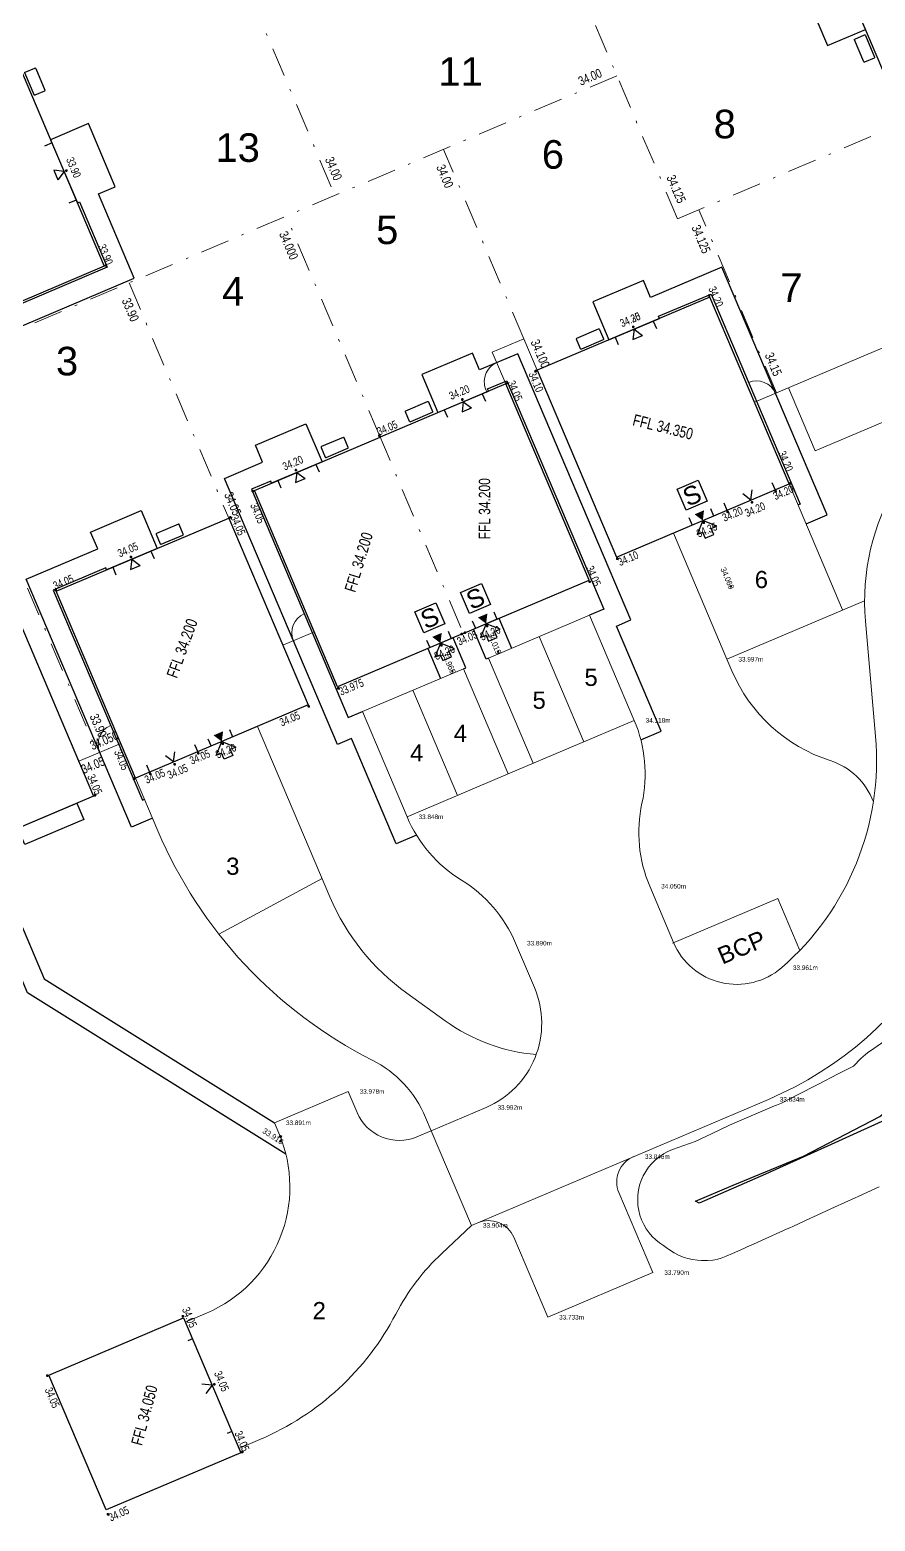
# Model space of a CAD drawing. Header units: metres. Extents: x 337936 to 338610, y 373199 to 374026.
# Drawn here: x 338150.7 to 338187.7, y 373342.9 to 373408.1 of the extents above; entities that cross this region are included whole.
import ezdxf

# ---------------------------------------------------------------- set-up
doc = ezdxf.new("R2010")
doc.units = ezdxf.units.M
doc.linetypes.add('DASHDOT', pattern=[25.4, 12.7, -6.35, 0, -6.35])
for name, color, linetype in [('A-WH_HT-Access-Main', 252, 'Continuous'), ('A-WH_HT-Services-ASHP', 252, 'Continuous'), ('A-WH_HT-Wall-Party Wall Line', 252, 'Continuous'), ('A-WH_HT-Wall-Structure', 252, 'Continuous'), ('C-Zz4050-T-SpotLevels', 7, 'Continuous'), ('DGL-Paths', 252, 'Continuous'), ('EARTHWORKS', 252, 'Continuous'), ('EXTERNAL_WORKS_BACK_OF_FOOTWAY_LEVELS', 7, 'Continuous'), ('HOUSE_EXTERNAL_LEVELS', 7, 'Continuous'), ('HOUSE_SLAB_LEVEL', 7, 'Continuous'), ('PLOT_BOUNDARY_ANNOTATION', 7, 'Continuous')]:
    doc.layers.add(name, color=color, linetype=linetype)
doc.layers.add('A-WH_HT-Wall-Door Openings', color=252, linetype='Continuous', plot=False)
for name, color, linetype, lineweight in [('Basin Adoption Boundary', 252, 'Continuous', 0), ('DGL_BT Gates', 252, 'Continuous', 9), ('DGL_BT Rear Fencing', 252, 'DASHDOT', 9), ('DGL_BT-Screen Fence', 252, 'FENCELINE2', 9), ('DGL_DRIVE', 252, 'Continuous', 9), ('DGL_Plot Parking', 252, 'Continuous', 9), ('DGL_PlotNo', 252, 'Continuous', 9)]:
    doc.layers.add(name, color=color, linetype=linetype, lineweight=lineweight)
doc.layers.add('HOUSE_DOORS', color=3, linetype='Continuous', true_color=0x00ff00)
doc.styles.add('AnnotativeArial', font='arial.ttf', dxfattribs={"height": 2})
doc.styles.add('ESTROAD', font='arial.ttf', dxfattribs={"width": 0.75})
doc.styles.get("Standard").update_dxf_attribs({"font": 'arial.ttf'})
doc.styles.add('TTE', font='arial.ttf')
doc.linetypes.add('FENCELINE2', pattern='A,6.35,-2.54,[132,ltypeshp.shx,S=2.54,R=0,X=-2.54,Y=0],-2.54,25.4', length=36.83)

msp = doc.modelspace()

# ---------------------------------------------------------------- hatches: boundary and pattern name
h = msp.add_hatch(color=256)
h.dxf.hatch_style = 1
edge = h.paths.add_edge_path()
edge.add_arc((338161.627, 373359.722), 0.048, 0, 360)
at = {"layer": 'EXTERNAL_WORKS_BACK_OF_FOOTWAY_LEVELS'}
h = msp.add_hatch(color=256, dxfattribs=at)
edge = h.paths.add_edge_path(flags=17)
edge.add_ellipse((338181.333, 373383.78), major_axis=(0.0354, 0.0354), ratio=1, start_angle=45, end_angle=225, ccw=False)
edge.add_ellipse((338181.333, 373383.78), major_axis=(0.0354, 0.0354), ratio=1, start_angle=225, end_angle=405, ccw=False)
h = msp.add_hatch(color=256, dxfattribs=at)
edge = h.paths.add_edge_path(flags=17)
edge.add_ellipse((338171.143, 373380.933), major_axis=(0.0354, 0.0354), ratio=1, start_angle=45, end_angle=225, ccw=False)
edge.add_ellipse((338171.143, 373380.933), major_axis=(0.0354, 0.0354), ratio=1, start_angle=225, end_angle=405, ccw=False)
h = msp.add_hatch(color=256, dxfattribs=at)
edge = h.paths.add_edge_path(flags=17)
edge.add_ellipse((338169.145, 373380.085), major_axis=(0.0354, 0.0354), ratio=1, start_angle=45, end_angle=225, ccw=False)
edge.add_ellipse((338169.145, 373380.085), major_axis=(0.0354, 0.0354), ratio=1, start_angle=225, end_angle=405, ccw=False)
h = msp.add_hatch(color=256, dxfattribs=at)
edge = h.paths.add_edge_path(flags=17)
edge.add_ellipse((338161.627, 373359.519), major_axis=(0.0354, 0.0354), ratio=1, start_angle=45, end_angle=225, ccw=False)
edge.add_ellipse((338161.627, 373359.519), major_axis=(0.0354, 0.0354), ratio=1, start_angle=225, end_angle=405, ccw=False)
at = {"layer": 'HOUSE_DOORS'}
for points in [[(338180.108, 373386.666), (338179.749, 373386.937), (338180.163, 373387.113)], [(338170.626, 373382.152), (338170.267, 373382.423), (338170.682, 373382.598)], [(338168.628, 373381.305), (338168.269, 373381.575), (338168.683, 373381.751)], [(338159.06, 373376.999), (338158.7, 373377.27), (338159.114, 373377.446)]]:
    msp.add_hatch(color=256, dxfattribs=at).paths.add_polyline_path(points, flags=17)
at = {"layer": 'HOUSE_EXTERNAL_LEVELS'}
h = msp.add_hatch(color=256, dxfattribs=at)
edge = h.paths.add_edge_path(flags=17)
edge.add_ellipse((338152.259, 373401.973), major_axis=(-0.0448, 0.0448), ratio=1, start_angle=-22, end_angle=158, ccw=False)
edge.add_ellipse((338152.259, 373401.973), major_axis=(-0.0448, 0.0448), ratio=1, start_angle=158, end_angle=338, ccw=False)
h = msp.add_hatch(color=256, dxfattribs=at)
edge = h.paths.add_edge_path(flags=17)
edge.add_ellipse((338153.983, 373397.823), major_axis=(0.0448, 0.0448), ratio=1, start_angle=158, end_angle=338, ccw=False)
edge.add_ellipse((338153.983, 373397.823), major_axis=(0.0448, 0.0448), ratio=1, start_angle=-22, end_angle=158, ccw=False)
h = msp.add_hatch(color=256, dxfattribs=at)
edge = h.paths.add_edge_path(flags=17)
edge.add_ellipse((338180.386, 373396.508), major_axis=(0.0448, 0.0448), ratio=1, start_angle=158, end_angle=338, ccw=False)
edge.add_ellipse((338180.386, 373396.508), major_axis=(0.0448, 0.0448), ratio=1, start_angle=-22, end_angle=158, ccw=False)
h = msp.add_hatch(color=256, dxfattribs=at)
edge = h.paths.add_edge_path(flags=17)
edge.add_ellipse((338177.063, 373395.136), major_axis=(0.0448, 0.0448), ratio=1, start_angle=158, end_angle=338, ccw=False)
edge.add_ellipse((338177.063, 373395.136), major_axis=(0.0448, 0.0448), ratio=1, start_angle=-22, end_angle=158, ccw=False)
h = msp.add_hatch(color=256, dxfattribs=at)
edge = h.paths.add_edge_path(flags=17)
edge.add_ellipse((338177.063, 373395.136), major_axis=(0.0448, 0.0448), ratio=1, start_angle=158, end_angle=338, ccw=False)
edge.add_ellipse((338177.063, 373395.136), major_axis=(0.0448, 0.0448), ratio=1, start_angle=-22, end_angle=158, ccw=False)
h = msp.add_hatch(color=256, dxfattribs=at)
edge = h.paths.add_edge_path(flags=17)
edge.add_ellipse((338177.063, 373395.136), major_axis=(0.0448, 0.0448), ratio=1, start_angle=158, end_angle=338, ccw=False)
edge.add_ellipse((338177.063, 373395.136), major_axis=(0.0448, 0.0448), ratio=1, start_angle=-22, end_angle=158, ccw=False)
h = msp.add_hatch(color=256, dxfattribs=at)
edge = h.paths.add_edge_path(flags=17)
edge.add_ellipse((338171.556, 373392.676), major_axis=(-0.0448, 0.0448), ratio=1, start_angle=-112.03424, end_angle=67.96576, ccw=False)
edge.add_ellipse((338171.556, 373392.676), major_axis=(-0.0448, 0.0448), ratio=1, start_angle=67.96576, end_angle=247.96576, ccw=False)
h = msp.add_hatch(color=256, dxfattribs=at)
edge = h.paths.add_edge_path(flags=17)
edge.add_ellipse((338172.796, 373393.207), major_axis=(0.0448, 0.0448), ratio=1, start_angle=-22, end_angle=158, ccw=False)
edge.add_ellipse((338172.796, 373393.207), major_axis=(0.0448, 0.0448), ratio=1, start_angle=158, end_angle=338, ccw=False)
h = msp.add_hatch(color=256, dxfattribs=at)
edge = h.paths.add_edge_path(flags=17)
edge.add_ellipse((338169.586, 373391.959), major_axis=(-0.0448, 0.0448), ratio=1, start_angle=67.96576, end_angle=247.96576, ccw=False)
edge.add_ellipse((338169.586, 373391.959), major_axis=(-0.0448, 0.0448), ratio=1, start_angle=-112.03424, end_angle=67.96576, ccw=False)
h = msp.add_hatch(color=256, dxfattribs=at)
edge = h.paths.add_edge_path(flags=17)
edge.add_ellipse((338165.955, 373390.383), major_axis=(0.0448, 0.0448), ratio=1, start_angle=158, end_angle=338, ccw=False)
edge.add_ellipse((338165.955, 373390.383), major_axis=(0.0448, 0.0448), ratio=1, start_angle=-22, end_angle=158, ccw=False)
h = msp.add_hatch(color=256, dxfattribs=at)
edge = h.paths.add_edge_path(flags=17)
edge.add_ellipse((338165.958, 373390.384), major_axis=(0.0448, 0.0448), ratio=1, start_angle=67.96576, end_angle=247.96576, ccw=False)
edge.add_ellipse((338165.958, 373390.384), major_axis=(0.0448, 0.0448), ratio=1, start_angle=247.96576, end_angle=427.96576, ccw=False)
h = msp.add_hatch(color=256, dxfattribs=at)
edge = h.paths.add_edge_path(flags=17)
edge.add_ellipse((338162.3, 373388.869), major_axis=(0.0448, 0.0448), ratio=1, start_angle=158, end_angle=338, ccw=False)
edge.add_ellipse((338162.3, 373388.869), major_axis=(0.0448, 0.0448), ratio=1, start_angle=-22, end_angle=158, ccw=False)
h = msp.add_hatch(color=256, dxfattribs=at)
edge = h.paths.add_edge_path(flags=17)
edge.add_ellipse((338183.951, 373388.297), major_axis=(0.0448, 0.0448), ratio=1, start_angle=158, end_angle=338, ccw=False)
edge.add_ellipse((338183.951, 373388.297), major_axis=(0.0448, 0.0448), ratio=1, start_angle=-22, end_angle=158, ccw=False)
h = msp.add_hatch(color=256, dxfattribs=at)
edge = h.paths.add_edge_path(flags=17)
edge.add_ellipse((338160.416, 373387.952), major_axis=(0.0448, 0.0448), ratio=1, start_angle=-22.00732, end_angle=157.99268, ccw=False)
edge.add_ellipse((338160.416, 373387.952), major_axis=(0.0448, 0.0448), ratio=1, start_angle=157.99268, end_angle=337.99268, ccw=False)
h = msp.add_hatch(color=256, dxfattribs=at)
edge = h.paths.add_edge_path(flags=17)
edge.add_ellipse((338182.26, 373387.461), major_axis=(0.0448, 0.0448), ratio=1, start_angle=-22, end_angle=158, ccw=False)
edge.add_ellipse((338182.26, 373387.461), major_axis=(0.0448, 0.0448), ratio=1, start_angle=158, end_angle=338, ccw=False)
h = msp.add_hatch(color=256, dxfattribs=at)
edge = h.paths.add_edge_path(flags=17)
edge.add_ellipse((338183.3, 373387.941), major_axis=(-0.0448, 0.0448), ratio=1, start_angle=-22, end_angle=158, ccw=False)
edge.add_ellipse((338183.3, 373387.941), major_axis=(-0.0448, 0.0448), ratio=1, start_angle=158, end_angle=338, ccw=False)
h = msp.add_hatch(color=256, dxfattribs=at)
edge = h.paths.add_edge_path(flags=17)
edge.add_ellipse((338159.433, 373386.802), major_axis=(0.0448, 0.0448), ratio=1, start_angle=-22, end_angle=158, ccw=False)
edge.add_ellipse((338159.433, 373386.802), major_axis=(0.0448, 0.0448), ratio=1, start_angle=158, end_angle=338, ccw=False)
h = msp.add_hatch(color=256, dxfattribs=at)
edge = h.paths.add_edge_path(flags=17)
edge.add_ellipse((338181.192, 373387.046), major_axis=(-0.0448, 0.0448), ratio=1, start_angle=-22, end_angle=158, ccw=False)
edge.add_ellipse((338181.192, 373387.046), major_axis=(-0.0448, 0.0448), ratio=1, start_angle=158, end_angle=338, ccw=False)
h = msp.add_hatch(color=256, dxfattribs=at)
edge = h.paths.add_edge_path(flags=17)
edge.add_ellipse((338180.151, 373386.566), major_axis=(0.0448, 0.0448), ratio=1, start_angle=-22, end_angle=158, ccw=False)
edge.add_ellipse((338180.151, 373386.566), major_axis=(0.0448, 0.0448), ratio=1, start_angle=158, end_angle=338, ccw=False)
h = msp.add_hatch(color=256, dxfattribs=at)
edge = h.paths.add_edge_path(flags=17)
edge.add_ellipse((338155.082, 373385.073), major_axis=(0.0448, 0.0448), ratio=1, start_angle=158, end_angle=338, ccw=False)
edge.add_ellipse((338155.082, 373385.073), major_axis=(0.0448, 0.0448), ratio=1, start_angle=-22, end_angle=158, ccw=False)
h = msp.add_hatch(color=256, dxfattribs=at)
edge = h.paths.add_edge_path(flags=17)
edge.add_ellipse((338176.362, 373384.996), major_axis=(-0.0448, 0.0448), ratio=1, start_angle=-22, end_angle=158, ccw=False)
edge.add_ellipse((338176.362, 373384.996), major_axis=(-0.0448, 0.0448), ratio=1, start_angle=158, end_angle=338, ccw=False)
h = msp.add_hatch(color=256, dxfattribs=at)
edge = h.paths.add_edge_path(flags=17)
edge.add_ellipse((338151.787, 373383.636), major_axis=(-0.0448, 0.0448), ratio=1, start_angle=-22, end_angle=158, ccw=False)
edge.add_ellipse((338151.787, 373383.636), major_axis=(-0.0448, 0.0448), ratio=1, start_angle=158, end_angle=338, ccw=False)
h = msp.add_hatch(color=256, dxfattribs=at)
edge = h.paths.add_edge_path(flags=17)
edge.add_ellipse((338175.156, 373383.992), major_axis=(-0.0448, 0.0448), ratio=1, start_angle=-112.03424, end_angle=67.96576, ccw=False)
edge.add_ellipse((338175.156, 373383.992), major_axis=(-0.0448, 0.0448), ratio=1, start_angle=67.96576, end_angle=247.96576, ccw=False)
h = msp.add_hatch(color=256, dxfattribs=at)
edge = h.paths.add_edge_path(flags=17)
edge.add_ellipse((338169.559, 373381.699), major_axis=(0.0448, 0.0448), ratio=1, start_angle=247.96576, end_angle=427.96576, ccw=False)
edge.add_ellipse((338169.559, 373381.699), major_axis=(0.0448, 0.0448), ratio=1, start_angle=67.96576, end_angle=247.96576, ccw=False)
h = msp.add_hatch(color=256, dxfattribs=at)
edge = h.paths.add_edge_path(flags=17)
edge.add_ellipse((338169.696, 373381.757), major_axis=(0.0448, 0.0448), ratio=1, start_angle=158, end_angle=338, ccw=False)
edge.add_ellipse((338169.696, 373381.757), major_axis=(0.0448, 0.0448), ratio=1, start_angle=-22, end_angle=158, ccw=False)
h = msp.add_hatch(color=256, dxfattribs=at)
edge = h.paths.add_edge_path(flags=17)
edge.add_ellipse((338170.669, 373382.052), major_axis=(-0.0448, 0.0448), ratio=1, start_angle=-112.03424, end_angle=67.96576, ccw=False)
edge.add_ellipse((338170.669, 373382.052), major_axis=(-0.0448, 0.0448), ratio=1, start_angle=67.96576, end_angle=247.96576, ccw=False)
h = msp.add_hatch(color=256, dxfattribs=at)
edge = h.paths.add_edge_path(flags=17)
edge.add_ellipse((338168.67, 373381.205), major_axis=(0.0448, 0.0448), ratio=1, start_angle=-22.02519, end_angle=157.97481, ccw=False)
edge.add_ellipse((338168.67, 373381.205), major_axis=(0.0448, 0.0448), ratio=1, start_angle=157.97481, end_angle=337.97481, ccw=False)
h = msp.add_hatch(color=256, dxfattribs=at)
edge = h.paths.add_edge_path(flags=17)
edge.add_ellipse((338164.154, 373379.328), major_axis=(-0.0448, 0.0448), ratio=1, start_angle=-22.02519, end_angle=157.97481, ccw=False)
edge.add_ellipse((338164.154, 373379.328), major_axis=(-0.0448, 0.0448), ratio=1, start_angle=157.97481, end_angle=337.97481, ccw=False)
h = msp.add_hatch(color=256, dxfattribs=at)
edge = h.paths.add_edge_path(flags=17)
edge.add_ellipse((338162.863, 373378.534), major_axis=(-0.0448, 0.0448), ratio=1, start_angle=158, end_angle=338, ccw=False)
edge.add_ellipse((338162.863, 373378.534), major_axis=(-0.0448, 0.0448), ratio=1, start_angle=-22, end_angle=158, ccw=False)
h = msp.add_hatch(color=256, dxfattribs=at)
edge = h.paths.add_edge_path(flags=17)
edge.add_ellipse((338158.033, 373376.484), major_axis=(-0.0448, 0.0448), ratio=1, start_angle=158, end_angle=338, ccw=False)
edge.add_ellipse((338158.033, 373376.484), major_axis=(-0.0448, 0.0448), ratio=1, start_angle=-22, end_angle=158, ccw=False)
h = msp.add_hatch(color=256, dxfattribs=at)
edge = h.paths.add_edge_path(flags=17)
edge.add_ellipse((338159.102, 373376.899), major_axis=(0.0448, 0.0448), ratio=1, start_angle=-22, end_angle=158, ccw=False)
edge.add_ellipse((338159.102, 373376.899), major_axis=(0.0448, 0.0448), ratio=1, start_angle=158, end_angle=338, ccw=False)
h = msp.add_hatch(color=256, dxfattribs=at)
edge = h.paths.add_edge_path(flags=17)
edge.add_ellipse((338156.993, 373376.004), major_axis=(0.0448, 0.0448), ratio=1, start_angle=-22, end_angle=158, ccw=False)
edge.add_ellipse((338156.993, 373376.004), major_axis=(0.0448, 0.0448), ratio=1, start_angle=158, end_angle=338, ccw=False)
h = msp.add_hatch(color=256, dxfattribs=at)
edge = h.paths.add_edge_path(flags=17)
edge.add_ellipse((338155.217, 373375.368), major_axis=(0.0448, 0.0448), ratio=1, start_angle=158, end_angle=338, ccw=False)
edge.add_ellipse((338155.217, 373375.368), major_axis=(0.0448, 0.0448), ratio=1, start_angle=-22, end_angle=158, ccw=False)
h = msp.add_hatch(color=256, dxfattribs=at)
edge = h.paths.add_edge_path(flags=17)
edge.add_ellipse((338155.925, 373375.589), major_axis=(-0.0448, 0.0448), ratio=1, start_angle=158, end_angle=338, ccw=False)
edge.add_ellipse((338155.925, 373375.589), major_axis=(-0.0448, 0.0448), ratio=1, start_angle=-22, end_angle=158, ccw=False)
h = msp.add_hatch(color=256, dxfattribs=at)
edge = h.paths.add_edge_path(flags=17)
edge.add_ellipse((338153.511, 373374.644), major_axis=(0.0448, 0.0448), ratio=1, start_angle=158, end_angle=338, ccw=False)
edge.add_ellipse((338153.511, 373374.644), major_axis=(0.0448, 0.0448), ratio=1, start_angle=-22, end_angle=158, ccw=False)
h = msp.add_hatch(color=256, dxfattribs=at)
edge = h.paths.add_edge_path(flags=17)
edge.add_ellipse((338157.354, 373351.86), major_axis=(0.0448, 0.0448), ratio=1, start_angle=158, end_angle=338, ccw=False)
edge.add_ellipse((338157.354, 373351.86), major_axis=(0.0448, 0.0448), ratio=1, start_angle=-22, end_angle=158, ccw=False)
h = msp.add_hatch(color=256, dxfattribs=at)
edge = h.paths.add_edge_path(flags=17)
edge.add_ellipse((338151.422, 373349.262), major_axis=(0.0448, 0.0448), ratio=1, start_angle=-22.00438, end_angle=157.99562, ccw=False)
edge.add_ellipse((338151.422, 373349.262), major_axis=(0.0448, 0.0448), ratio=1, start_angle=157.99562, end_angle=337.99562, ccw=False)
h = msp.add_hatch(color=256, dxfattribs=at)
edge = h.paths.add_edge_path(flags=17)
edge.add_ellipse((338158.734, 373348.885), major_axis=(-0.0448, 0.0448), ratio=1, start_angle=-22, end_angle=158, ccw=False)
edge.add_ellipse((338158.734, 373348.885), major_axis=(-0.0448, 0.0448), ratio=1, start_angle=158, end_angle=338, ccw=False)
h = msp.add_hatch(color=256, dxfattribs=at)
edge = h.paths.add_edge_path(flags=17)
edge.add_ellipse((338159.954, 373345.921), major_axis=(0.0448, 0.0448), ratio=1, start_angle=158, end_angle=338, ccw=False)
edge.add_ellipse((338159.954, 373345.921), major_axis=(0.0448, 0.0448), ratio=1, start_angle=-22, end_angle=158, ccw=False)
h = msp.add_hatch(color=256, dxfattribs=at)
edge = h.paths.add_edge_path(flags=17)
edge.add_ellipse((338154.075, 373343.202), major_axis=(-0.0448, 0.0448), ratio=1, start_angle=-20.80772, end_angle=159.19228, ccw=False)
edge.add_ellipse((338154.075, 373343.202), major_axis=(-0.0448, 0.0448), ratio=1, start_angle=159.19228, end_angle=339.19228, ccw=False)

# ---------------------------------------------------------------- linework, layer by layer
msp.add_circle((338161.627, 373359.722), 0.048)
at = {"layer": 'A-WH_HT-Access-Main'}
for points in [[(338180.108, 373386.666), (338179.862, 373386.056), (338180.101, 373386.158), (338180.211, 373385.9), (338180.588, 373386.06), (338180.478, 373386.318), (338180.718, 373386.42), (338180.108, 373386.666)], [(338170.628, 373382.153), (338170.381, 373381.544), (338170.621, 373381.645), (338170.73, 373381.388), (338171.107, 373381.548), (338170.998, 373381.805), (338171.237, 373381.907), (338170.628, 373382.153)], [(338168.628, 373381.305), (338168.382, 373380.695), (338168.621, 373380.796), (338168.731, 373380.539), (338169.107, 373380.699), (338168.998, 373380.956), (338169.238, 373381.058), (338168.628, 373381.305)], [(338159.06, 373376.999), (338159.669, 373376.753), (338159.43, 373376.651), (338159.539, 373376.393), (338159.162, 373376.233), (338159.053, 373376.491), (338158.813, 373376.389), (338159.06, 373376.999)]]:
    msp.add_lwpolyline(points, dxfattribs=at)
at = {"layer": 'A-WH_HT-Services-ASHP', "elevation": 0}
msp.add_lwpolyline([(338187.184, 373407.902, -0.414214), (338187.223, 373407.886), (338187.627, 373406.933, -0.414214), (338187.611, 373406.894), (338187.19, 373406.715, -0.414214), (338187.151, 373406.731), (338186.746, 373407.684, -0.414214), (338186.762, 373407.723)], format="xyb", close=True, dxfattribs=at)
at = {"layer": 'A-WH_HT-Services-ASHP'}
for points in [[(338150.876, 373406.458, -0.414214), (338150.916, 373406.442), (338151.32, 373405.489, -0.414214), (338151.304, 373405.45), (338150.883, 373405.271, -0.414214), (338150.843, 373405.287), (338150.439, 373406.24, -0.414214), (338150.455, 373406.279)], [(338175.761, 373394.607, -0.414214), (338175.745, 373394.567), (338174.793, 373394.163, -0.414214), (338174.753, 373394.179), (338174.574, 373394.6, -0.414214), (338174.59, 373394.64), (338175.543, 373395.044, -0.414214), (338175.582, 373395.028)], [(338168.28, 373391.431, -0.414214), (338168.264, 373391.392), (338167.311, 373390.987, -0.414214), (338167.272, 373391.003), (338167.093, 373391.425, -0.414214), (338167.109, 373391.464), (338168.061, 373391.868, -0.414214), (338168.101, 373391.853)], [(338163.585, 373389.438, 0.414214), (338163.625, 373389.422), (338164.577, 373389.827, 0.414214), (338164.593, 373389.866), (338164.414, 373390.288, 0.414214), (338164.375, 373390.304), (338163.422, 373389.899, 0.414214), (338163.406, 373389.86)], [(338156.367, 373385.642, 0.414214), (338156.406, 373385.626), (338157.359, 373386.031, 0.414214), (338157.375, 373386.07), (338157.196, 373386.492, 0.414214), (338157.157, 373386.508), (338156.204, 373386.103, 0.414214), (338156.188, 373386.064)]]:
    msp.add_lwpolyline(points, format="xyb", close=True, dxfattribs=at)
at = {"layer": 'A-WH_HT-Wall-Door Openings', "linetype": 'ByBlock'}
for p, q in [((338151.629, 373403.179), (338151.305, 373403.041)), ((338152.688, 373400.684), (338152.364, 373400.547)), ((338177.938, 373395.39), (338178.076, 373395.065)), ((338176.272, 373394.682), (338176.41, 373394.358)), ((338170.457, 373392.214), (338170.595, 373391.889)), ((338168.791, 373391.507), (338168.929, 373391.182)), ((338163.176, 373389.123), (338163.313, 373388.799)), ((338161.51, 373388.416), (338161.647, 373388.092)), ((338183.134, 373388.333), (338183.271, 373388.009)), ((338180.441, 373387.19), (338180.579, 373386.866)), ((338181.026, 373387.438), (338181.163, 373387.114)), ((338179.5, 373386.791), (338179.638, 373386.466)), ((338155.958, 373385.327), (338156.095, 373385.003)), ((338154.292, 373384.62), (338154.429, 373384.295)), ((338170.019, 373382.278), (338170.157, 373381.954)), ((338170.961, 373382.678), (338171.098, 373382.353)), ((338168.961, 373381.829), (338169.099, 373381.504)), ((338168.02, 373381.429), (338168.157, 373381.105)), ((338158.451, 373377.124), (338158.589, 373376.799)), ((338159.392, 373377.523), (338159.53, 373377.199)), ((338157.867, 373376.876), (338158.004, 373376.551)), ((338155.759, 373375.981), (338155.896, 373375.656))]:
    msp.add_line(p, q, dxfattribs=at)
at = {"layer": 'A-WH_HT-Wall-Party Wall Line', "linetype": 'DASHDOT', "lineweight": 15, "ltscale": 0.1}
msp.add_lwpolyline([(338165.925, 373390.453), (338169.686, 373381.591)], dxfattribs=at)
at = {"layer": 'A-WH_HT-Wall-Structure', "lineweight": -3, "elevation": 0}
msp.add_lwpolyline([(338196.727, 373408.474), (338193.522, 373416.024), (338185.35, 373412.555), (338188.555, 373405.005)], close=True, dxfattribs=at)
at = {"layer": 'A-WH_HT-Wall-Structure'}
msp.add_lwpolyline([(338146.365, 373394.589), (338142.412, 373403.9), (338149.963, 373407.105), (338153.915, 373397.794)], close=True, dxfattribs=at)
at = {"layer": 'A-WH_HT-Wall-Structure', "lineweight": -3}
for points in [[(338176.333, 373385.063), (338183.883, 373388.268), (338180.414, 373396.441), (338172.864, 373393.236)], [(338162.835, 373378.602), (338155.284, 373375.397), (338151.815, 373383.569), (338159.366, 373386.774)]]:
    msp.add_lwpolyline(points, close=True, dxfattribs=at)
for points in [[(338169.628, 373381.729), (338175.128, 373384.064), (338171.483, 373392.65), (338165.983, 373390.315)], [(338169.628, 373381.729), (338164.128, 373379.394), (338160.483, 373387.98), (338165.983, 373390.315)]]:
    msp.add_lwpolyline(points, dxfattribs=at)
at = {"layer": 'A-WH_HT-Wall-Structure', "elevation": 0}
for points in [[(338140.19, 373378.511), (338150.019, 373382.683), (338153.443, 373374.615), (338143.615, 373370.443)], [(338153.026, 373373.583), (338150.446, 373372.488), (338150.139, 373373.212), (338152.718, 373374.307)], [(338153.994, 373343.391), (338151.489, 373349.291), (338157.382, 373351.792), (338159.887, 373345.893)]]:
    msp.add_lwpolyline(points, close=True, dxfattribs=at)
for points in [[(338157.774, 373350.869), (338157.576, 373350.785)], [(338159.495, 373346.816), (338159.297, 373346.732)]]:
    msp.add_lwpolyline(points, dxfattribs=at)
at = {"layer": 'Basin Adoption Boundary', "flags": 128}
for points in [[(338186.774, 373357.043), (338186.774, 373357.043), (338185.864, 373356.628), (338184.954, 373356.213), (338184.825, 373356.154), (338184.047, 373355.791), (338183.911, 373355.728), (338183.802, 373355.679), (338183.482, 373355.534), (338182.969, 373355.304), (338182.965, 373355.301), (338182.731, 373355.198), (338182.454, 373355.072), (338182.052, 373354.892), (338181.936, 373354.839), (338181.647, 373354.711), (338181.414, 373354.605), (338181.136, 373354.492), (338180.98, 373354.428), (338180.908, 373354.402), (338180.764, 373354.359), (338180.634, 373354.332), (338180.543, 373354.315), (338180.32, 373354.295), (338180.098, 373354.295), (338180.049, 373354.3), (338179.879, 373354.308), (338179.663, 373354.337), (338179.451, 373354.384), (338179.245, 373354.45), (338179.047, 373354.531), (338178.858, 373354.629), (338178.607, 373354.791), (338178.559, 373354.824), (338178.391, 373354.95), (338178.215, 373355.066), (338178.05, 373355.2), (338177.897, 373355.349), (338177.757, 373355.512), (338177.632, 373355.688), (338177.524, 373355.876), (338177.432, 373356.074), (338177.359, 373356.28), (338177.306, 373356.493), (338177.272, 373356.711), (338177.259, 373356.931), (338177.267, 373357.152), (338177.296, 373357.372), (338177.345, 373357.588), (338177.415, 373357.799), (338177.504, 373358.002), (338177.612, 373358.195), (338177.738, 373358.377), (338177.879, 373358.546), (338178.036, 373358.701), (338178.206, 373358.84), (338178.387, 373358.962), (338178.578, 373359.066), (338178.777, 373359.152), (338179.776, 373359.503), (338180.485, 373359.84), (338181.247, 373360.207), (338181.409, 373360.276), (338182.329, 373360.667), (338183.25, 373361.058), (338183.331, 373361.093), (338183.558, 373361.186), (338184.247, 373361.549), (338185.137, 373362.004), (338186.027, 373362.46), (338186.705, 373362.807), (338187.022, 373363.141), (338187.233, 373363.313), (338187.394, 373363.434), (338187.405, 373363.443), (338188.264, 373364.033)], [(338187.821, 373357.52), (338186.911, 373357.105), (338186.774, 373357.043)]]:
    msp.add_lwpolyline(points, dxfattribs=at)
at = {"layer": 'DGL-Paths'}
for points in [[(338195.271, 373416.767), (338194.88, 373417.687), (338184.038, 373413.085), (338185.365, 373409.96), (338184.629, 373409.647), (338185.566, 373407.438), (338187.223, 373408.142), (338186.285, 373410.351), (338186.193, 373410.312), (338185.219, 373412.608), (338194.403, 373416.507), (338194.442, 373416.415)], [(338139.506, 373396.541), (338142.683, 373397.889), (338144.822, 373392.848), (338155.226, 373397.264), (338153.662, 373400.95), (338154.398, 373401.262), (338153.226, 373404.024), (338151.569, 373403.321), (338152.741, 373400.559), (338152.833, 373400.598), (338154.046, 373397.741), (338145.299, 373394.028), (338143.628, 373397.965), (338144.733, 373398.433), (338144.264, 373399.538), (338139.983, 373397.721), (338138.22, 373401.876)], [(338184.626, 373386.519), (338185.546, 373386.91), (338180.944, 373397.752), (338177.819, 373396.425), (338177.507, 373397.162), (338175.297, 373396.224), (338176.001, 373394.567), (338178.21, 373395.505), (338178.171, 373395.597), (338180.467, 373396.572), (338184.366, 373387.387), (338184.274, 373387.348)], [(338177.398, 373377.07), (338178.289, 373377.448), (338176.335, 373382.051), (338176.957, 373382.315), (338172.013, 373393.961), (338170.339, 373393.25), (338170.026, 373393.986), (338167.817, 373393.049), (338168.52, 373391.392), (338170.729, 373392.33), (338170.69, 373392.422), (338171.536, 373392.781), (338175.776, 373382.791), (338175.155, 373382.528)], [(338167.581, 373372.903), (338166.691, 373372.525), (338164.737, 373377.128), (338164.116, 373376.864), (338159.172, 373388.51), (338160.846, 373389.221), (338160.534, 373389.957), (338162.743, 373390.895), (338163.446, 373389.238), (338161.237, 373388.3), (338161.198, 373388.392), (338160.352, 373388.033), (338164.592, 373378.044), (338165.214, 373378.308)], [(338156.027, 373373.648), (338155.106, 373373.257), (338150.504, 373384.099), (338153.629, 373385.425), (338153.317, 373386.162), (338155.526, 373387.099), (338156.229, 373385.442), (338154.02, 373384.505), (338153.981, 373384.597), (338151.684, 373383.622), (338155.583, 373374.437), (338155.675, 373374.476)], [(338161.865, 373358.949), (338150.562, 373366.012), (338148.728, 373370.332), (338143.515, 373368.119), (338138.879, 373379.041), (338143.695, 373381.086), (338143.383, 373381.822), (338146.144, 373382.994), (338146.847, 373381.337), (338144.086, 373380.165), (338144.047, 373380.257), (338140.059, 373378.564), (338143.991, 373369.299), (338148.239, 373371.102), (338147.77, 373372.207)], [(338170.737, 373380.652), (338170.632, 373380.608), (338170.075, 373381.919), (338171.18, 373382.388), (338171.737, 373381.077)], [(338169.632, 373380.183), (338169.737, 373380.228), (338169.18, 373381.539), (338168.076, 373381.07), (338168.632, 373379.759)], [(338148.874, 373372.676), (338149.343, 373371.571), (338149.205, 373371.513), (338151.28, 373366.625), (338161.366, 373360.322)]]:
    msp.add_lwpolyline(points, dxfattribs=at)
at = {"layer": 'DGL_BT Gates'}
for centre, start, end in [((338171.444, 373392.742), 113, 209.37937), ((338182.461, 373391.875), 23, 113), ((338163.018, 373381.754), 113, 203), ((338154.546, 373376.879), 113, 203)]:
    msp.add_arc(centre, 0.9, start, end, dxfattribs=at)
at = {"layer": 'DGL_BT Rear Fencing', "ltscale": 0.1}
for p, q in [((338157.164, 373417.013), (338164.01, 373400.884)), ((338179.004, 373399.865), (338172.451, 373415.304)), ((338176.349, 373406.122), (338148.96, 373394.496)), ((338172.278, 373394.616), (338168.761, 373402.901)), ((338165.983, 373390.315), (338161.881, 373399.98)), ((338155, 373397.06), (338159.366, 373386.774)), ((338146.437, 373393.425), (338153.626, 373376.489))]:
    msp.add_line(p, q, dxfattribs=at)
msp.add_lwpolyline([(338179.004, 373399.865), (338195.874, 373407.026)], dxfattribs=at)
at = {"layer": 'DGL_BT Rear Fencing', "ltscale": 0.1, "flags": 128}
msp.add_lwpolyline([(338183.335, 373392.246), (338179.934, 373400.259)], dxfattribs=at)
at = {"layer": 'DGL_BT-Screen Fence', "ltscale": 0.03}
for p, q in [((338161.729, 373381.207), (338163.11, 373381.793)), ((338152.797, 373376.137, 0), (338154.638, 373376.919))]:
    msp.add_line(p, q, dxfattribs=at)
at = {"layer": 'DGL_BT-Screen Fence', "ltscale": 0.03, "flags": 128}
msp.add_lwpolyline([(338192.314, 373397.839), (338191.209, 373397.37), (338190.469, 373395.275), (338182.369, 373391.836)], dxfattribs=at)
at = {"layer": 'DGL_BT-Screen Fence', "ltscale": 0.03}
msp.add_lwpolyline([(338171.483, 373392.65), (338170.897, 373394.03), (338172.278, 373394.616), (338172.864, 373393.236)], dxfattribs=at)
at = {"layer": 'DGL_DRIVE'}
for p, q in [((338178.821, 373386.119), (338181.165, 373380.596)), ((338172.946, 373381.59), (338174.9, 373376.987)), ((338167.423, 373379.245), (338169.377, 373374.643))]:
    msp.add_line(p, q, dxfattribs=at)
at = {"layer": 'DGL_DRIVE', "flags": 128}
for points in [[(338195.156, 373394.005), (338185.031, 373389.707), (338183.858, 373392.468)], [(338183.883, 373388.268), (338186.221, 373382.761)], [(338163.447, 373371.011), (338158.927, 373368.576)], [(338178.784, 373368.184), (338183.386, 373370.138), (338184.352, 373367.862)]]:
    msp.add_lwpolyline(points, dxfattribs=at)
for points in [[(338195.469, 373393.268), (338193.28, 373392.339, 0.32492), (338187.225, 373382.263), (338187.665, 373377.234, -0.240948), (338183.553, 373367.106, -0.50849), (338178.831, 373368.204), (338177.785, 373370.669, -0.155491), (338177.447, 373374.297, 0.155491), (338177.109, 373377.925), (338171.586, 373375.581)], [(338171.586, 373375.581), (338167.167, 373373.705, 0.155491), (338169.542, 373370.942, -0.155491), (338171.917, 373368.178), (338172.741, 373366.237, -0.414214), (338170.622, 373360.992), (338168.227, 373359.975), (338169.985, 373355.833), (338182.976, 373361.347, 0.324921), (338192.663, 373377.47), (338192.206, 373382.698, -0.32492), (338195.233, 373387.737), (338197.422, 373388.666)], [(338187.187, 373383.153), (338181.165, 373380.596), (338181.377, 373380.097, 0.21801), (338185.68, 373376.168, -0.22918), (338187.571, 373374.365)], [(338160.623, 373377.663), (338163.791, 373370.2, 0.137229), (338167.154, 373365.991), (338168.831, 373364.784, 0.135312), (338172.818, 373363.306)], [(338155.284, 373375.397), (338156.261, 373373.095, 0.176959), (338165.635, 373363.068, -0.176959), (338167.979, 373360.561), (338168.227, 373359.975)], [(338168.227, 373359.975), (338167.601, 373359.71, -0.414214), (338164.979, 373360.769), (338164.588, 373361.69), (338161.366, 373360.322), (338161.561, 373359.862, -0.414214), (338158.383, 373351.995), (338157.462, 373351.604)], [(338170.262, 373355.95, -0.414214), (338171.835, 373355.314), (338173.32, 373351.817), (338177.922, 373353.77), (338176.438, 373357.268, -0.414214), (338177.073, 373358.842)], [(338169.985, 373355.833), (338168.686, 373354.611, 0.083846), (338166.673, 373351.958, -0.173623), (338160.727, 373346.472), (338159.807, 373346.081)]]:
    msp.add_lwpolyline(points, format="xyb", dxfattribs=at)
at = {"layer": 'DGL_DRIVE'}
for points in [[(338172.69, 373376.05), (338170.737, 373380.652), (338175.155, 373382.528), (338177.109, 373377.925)], [(338171.586, 373375.581), (338169.632, 373380.183), (338165.214, 373378.308), (338167.167, 373373.705)]]:
    msp.add_lwpolyline(points, dxfattribs=at)
at = {"layer": 'EARTHWORKS', "flags": 128}
msp.add_lwpolyline([(338185.719, 373359.373), (338182.848, 373358.074), (338179.943, 373356.809), (338179.793, 373356.898), (338181.436, 373357.593), (338184.516, 373358.866), (338187.853, 373360.604), (338188.826, 373361.424), (338189.993, 373362.216), (338190.145, 373362.399, -0.685771), (338191.1, 373362.077), (338191.119, 373361.632), (338188.589, 373360.673), (338185.719, 373359.373)], format="xyb", dxfattribs=at)
at = {"layer": 'HOUSE_DOORS'}
for p, q in [((338151.712, 373401.986), (338151.888, 373401.572)), ((338152.159, 373401.931), (338151.712, 373401.986)), ((338152.159, 373401.931), (338151.888, 373401.572)), ((338177.105, 373395.036), (338177.05, 373394.589)), ((338177.105, 373395.036), (338177.05, 373394.589)), ((338177.105, 373395.036), (338177.05, 373394.589)), ((338177.05, 373394.589), (338177.465, 373394.765)), ((338177.05, 373394.589), (338177.465, 373394.765)), ((338177.05, 373394.589), (338177.465, 373394.765)), ((338177.105, 373395.036), (338177.465, 373394.765)), ((338177.105, 373395.036), (338177.465, 373394.765)), ((338177.105, 373395.036), (338177.465, 373394.765)), ((338169.628, 373391.859), (338169.573, 373391.413)), ((338169.573, 373391.413), (338169.988, 373391.588)), ((338169.628, 373391.859), (338169.988, 373391.588)), ((338162.343, 373388.77), (338162.288, 373388.323)), ((338162.343, 373388.77), (338162.702, 373388.499)), ((338162.288, 373388.323), (338162.702, 373388.499)), ((338182.217, 373387.561), (338181.858, 373387.832)), ((338182.217, 373387.561), (338182.272, 373388.008)), ((338155.125, 373384.974), (338155.07, 373384.527)), ((338155.125, 373384.974), (338155.484, 373384.703)), ((338155.07, 373384.527), (338155.484, 373384.703)), ((338156.95, 373376.104), (338156.591, 373376.375)), ((338156.95, 373376.104), (338157.005, 373376.55)), ((338158.635, 373348.843), (338158.188, 373348.897)), ((338158.635, 373348.843), (338158.364, 373348.483))]:
    msp.add_line(p, q, dxfattribs=at)
at = {"layer": 'HOUSE_EXTERNAL_LEVELS', "color": 0, "flags": 128}
for points in [[(338178.984, 373388.035), (338179.904, 373388.426), (338180.295, 373387.506), (338179.374, 373387.115), (338178.984, 373388.035)], [(338169.503, 373383.522), (338170.424, 373383.912), (338170.814, 373382.991), (338169.893, 373382.601), (338169.503, 373383.522)], [(338167.504, 373382.674), (338168.425, 373383.065), (338168.815, 373382.144), (338167.894, 373381.754), (338167.504, 373382.674)]]:
    msp.add_lwpolyline(points, dxfattribs=at)

# ---------------------------------------------------------------- texts
at = {"layer": 'C-Zz4050-T-SpotLevels', "color": 7, "linetype": 'Continuous', "lineweight": -3, "char_height": 0.2, "attachment_point": 4, "style": 'TTE'}
for s, insert in [('33.997m', (338181.666, 373380.596, 33.997)), ('34.118m', (338177.61, 373377.925, 34.118)), ('33.848m', (338167.668, 373373.705, 33.848)), ('34.050m', (338178.286, 373370.669, 34.05)), ('33.890m', (338172.418, 373368.178, 33.89)), ('33.961m', (338184.054, 373367.106, 33.961)), ('33.978m', (338165.089, 373361.69, 33.978)), ('33.834m', (338183.477, 373361.347, 33.834)), ('33.992m', (338171.123, 373360.992, 33.992)), ('33.891m', (338161.867, 373360.322, 33.891)), ('33.846m', (338177.574, 373358.842, 33.846)), ('33.904m', (338170.486, 373355.833, 33.904)), ('33.790m', (338178.423, 373353.77, 33.79)), ('33.733m', (338173.821, 373351.817, 33.733))]:
    msp.add_mtext(s, dxfattribs=dict(at, insert=insert))
at = {"layer": 'DGL_Plot Parking', "char_height": 0.75, "attachment_point": 5, "style": 'AnnotativeArial'}
for s, insert in [('6', (338182.671, 373384.081)), ('5', (338175.219, 373379.8)), ('5', (338172.947, 373378.801)), ('4', (338169.499, 373377.358)), ('4', (338167.59, 373376.501)), ('3', (338159.541, 373371.54)), ('2', (338163.325, 373352.108))]:
    msp.add_mtext(s, dxfattribs=dict(at, insert=insert))
at = {"layer": 'DGL_Plot Parking', "insert": (338181.809, 373367.997), "char_height": 0.75, "attachment_point": 5, "rotation": 23, "style": 'AnnotativeArial'}
msp.add_mtext('BCP', dxfattribs=at)
at = {"layer": 'DGL_PlotNo', "char_height": 1.25, "width": 2.66537, "attachment_point": 5, "style": 'AnnotativeArial'}
for s, insert in [('11', (338169.509, 373406.307, 0)), ('8', (338181.069, 373403.999, 0)), ('13', (338159.754, 373402.968, 0)), ('6', (338173.549, 373402.67, 0)), ('5', (338166.298, 373399.372, 0)), ('4', (338159.556, 373396.692, 0)), ('7', (338183.987, 373396.851, 0)), ('3', (338152.29, 373393.629, 0))]:
    msp.add_mtext(s, dxfattribs=dict(at, insert=insert))
at = {"layer": 'EXTERNAL_WORKS_BACK_OF_FOOTWAY_LEVELS', "linetype": 'Continuous', "style": 'ESTROAD', "width": 0.75}
for s, rotation, p in [('34.060', 293, (338180.872, 373384.55)), ('34.019', 292.96576, (338170.682, 373381.704)), ('33.965', 292.97482, (338168.684, 373380.857)), ('33.916', 327.15073, (338160.813, 373359.898))]:
    msp.add_text(s, height=0.25, rotation=rotation, dxfattribs=at).set_placement(p)
at = {"layer": 'HOUSE_DOORS', "color": 100, "linetype": 'Continuous', "style": 'ESTROAD', "width": 0.75}
for s, rotation, p in [('33.90', 293, (338152.236, 373402.461)), ('34.35', 23, (338176.574, 373395.112)), ('34.20', 23, (338176.575, 373395.112)), ('34.20', 22.96576, (338169.099, 373391.936)), ('34.20', 23, (338161.813, 373388.846)), ('34.20', 23, (338182.039, 373386.809)), ('34.35', 23, (338179.929, 373385.913)), ('34.05', 23, (338154.594, 373385.049)), ('34.20', 22.96576, (338170.448, 373381.4)), ('34.20', 22.97481, (338168.449, 373380.553)), ('34.20', 23, (338158.881, 373376.247)), ('34.05', 23, (338156.771, 373375.351)), ('34.05', 293, (338158.71, 373349.374))]:
    msp.add_text(s, height=0.35, rotation=rotation, dxfattribs=at).set_placement(p)
at = {"layer": 'HOUSE_EXTERNAL_LEVELS', "color": 0, "linetype": 'Continuous', "style": 'ESTROAD', "width": 0.75}
for s, rotation, p in [('33.90', 293, (338153.635, 373398.653)), ('34.20', 293, (338180.341, 373396.811)), ('34.05', 292.96576, (338171.554, 373392.692)), ('34.10', 293, (338172.469, 373393.085)), ('34.05', 22.96576, (338165.943, 373390.381)), ('34.20', 293, (338183.396, 373389.615)), ('34.20', 23, (338183.279, 373387.553)), ('34.05', 293, (338159.431, 373386.818)), ('34.05', 292.99268, (338160.295, 373387.341)), ('34.20', 23, (338181.052, 373386.607)), ('34.10', 23, (338176.484, 373384.668)), ('34.05', 23, (338151.771, 373383.634)), ('34.05', 292.96576, (338174.986, 373384.592)), ('34.05', 22.96576, (338169.448, 373381.193)), ('33.975', 22.97481, (338164.277, 373379.001)), ('34.05', 23, (338161.68, 373377.653)), ('34.05', 293, (338154.335, 373376.551)), ('34.05', 23, (338157.745, 373375.982)), ('34.05', 23, (338155.774, 373375.146)), ('34.05', 293, (338153.162, 373375.477)), ('34.05', 293, (338157.308, 373352.166)), ('34.05', 292.99564, (338151.301, 373348.652)), ('34.05', 293, (338159.605, 373346.754)), ('34.05', 24.19228, (338154.204, 373342.877))]:
    msp.add_text(s, height=0.35, rotation=rotation, dxfattribs=at).set_placement(p)
at = {"layer": 'HOUSE_EXTERNAL_LEVELS', "color": 0, "char_height": 0.8, "width": 0.8, "attachment_point": 5, "line_spacing_factor": 0.888}
for insert, rotation in [((338179.639, 373387.771), 23), ((338170.158, 373383.256), 22.96576), ((338168.16, 373382.409), 22.97481)]:
    msp.add_mtext('\\W1.00;S', dxfattribs=dict(at, insert=insert, rotation=rotation))
at = {"layer": 'HOUSE_SLAB_LEVEL', "color": 1, "linetype": 'Continuous', "true_color": 0xff0000, "style": 'ESTROAD', "width": 0.75}
for s, rotation, p in [('FFL 34.350', 346, (338177.006, 373390.839)), ('FFL 34.200', 89.96576, (338170.803, 373385.839)), ('FFL 34.200', 73, (338164.897, 373383.493)), ('FFL 34.200', 70, (338157.096, 373379.734)), ('FFL 34.050', 75, (338155.563, 373346.174))]:
    msp.add_text(s, height=0.5, rotation=rotation, dxfattribs=at).set_placement(p)
at = {"layer": 'PLOT_BOUNDARY_ANNOTATION', "linetype": 'Continuous', "style": 'ESTROAD', "width": 0.75}
for s, rotation, p in [('34.00', 23, (338174.768, 373405.676)), ('34.00', 293, (338163.564, 373402.464)), ('34.00', 293, (338168.435, 373402.13)), ('34.125', 293.50552, (338178.508, 373401.675)), ('34.000', 292.9455, (338161.554, 373399.209)), ('34.125', 292.66708, (338179.606, 373399.485)), ('33.90', 293, (338154.674, 373396.288)), ('34.100', 293, (338172.562, 373394.478)), ('34.15', 292.66708, (338182.811, 373393.908)), ('34.05', 293, (338159.153, 373387.805)), ('33.90', 293.3114, (338153.265, 373378.103)), ('34.050', 23, (338153.396, 373376.616)), ('34.05', 23, (338153.016, 373375.576))]:
    msp.add_text(s, height=0.4, rotation=rotation, dxfattribs=at).set_placement(p)

doc.saveas('drawing.dxf')
